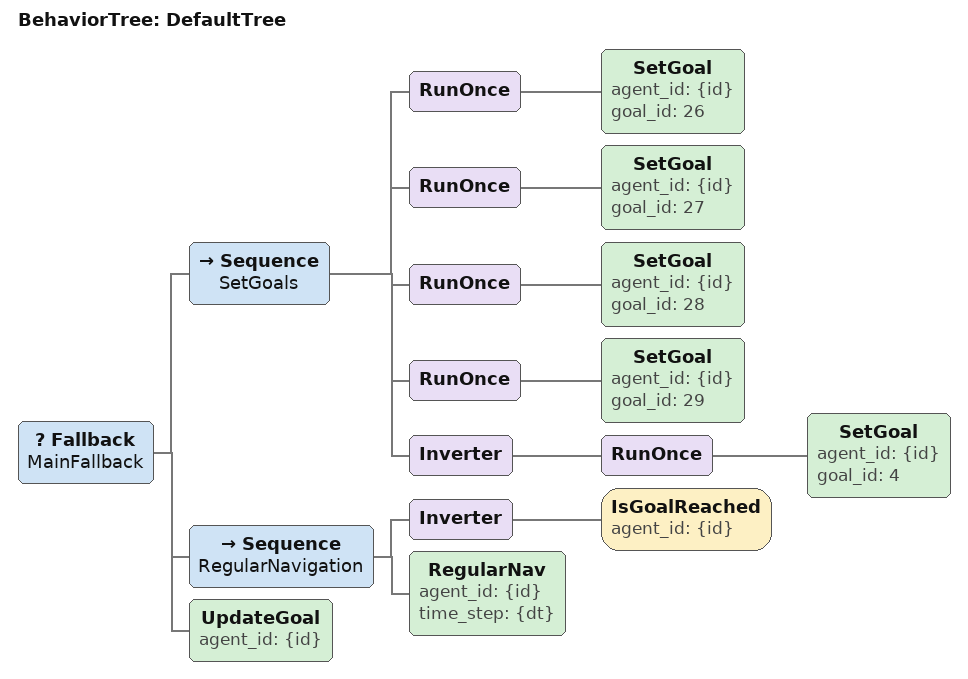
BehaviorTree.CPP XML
<?xml version="1.0" encoding="UTF-8"?>
<root main_tree_to_execute="DefaultTree" BTCPP_format="4">

<include path="BTRegularNav.xml" />

<BehaviorTree ID="DefaultTree">
  <Fallback name="MainFallback">
    <!-- Goal setting Sequence -->
    <Sequence name="SetGoals">
        <RunOnce>
          <SetGoal agent_id="{id}" goal_id="26"/>
        </RunOnce>
        <RunOnce>
          <SetGoal agent_id="{id}" goal_id="27"/>
        </RunOnce>
        <RunOnce>
          <SetGoal agent_id="{id}" goal_id="28"/>
        </RunOnce>
        <RunOnce>
          <SetGoal agent_id="{id}" goal_id="29"/>
        </RunOnce>
        <Inverter>
          <RunOnce>
            <SetGoal agent_id="{id}" goal_id="4"/>
          </RunOnce>
        </Inverter>

    </Sequence>
    <!-- Navigation loop -->
    <Sequence name="RegularNavigation">
      <Inverter>
        <IsGoalReached agent_id="{id}"/>
      </Inverter>
      <RegularNav agent_id="{id}" time_step="{dt}"/>
    </Sequence>
    <!-- Update Goal -->
    <UpdateGoal agent_id="{id}"/>
  </Fallback>
</BehaviorTree>

</root>
